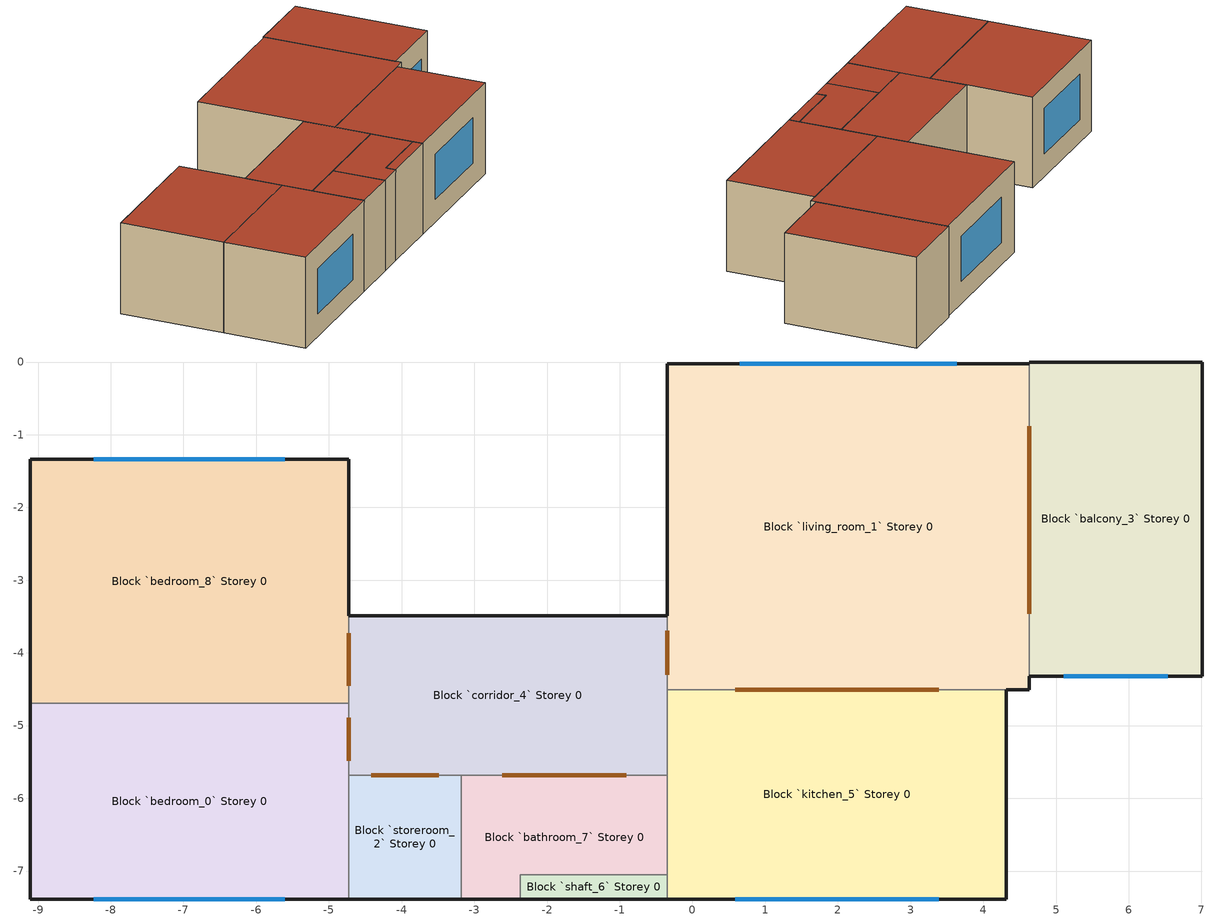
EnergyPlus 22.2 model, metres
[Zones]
Block `balcony_3` Storey 0
 floor ground (Medium Floor): 7.01,0 7.01,-4.32 4.63,-4.32 4.63,0 z0
 wall outside (Medium Exterior Wall): 4.63,-4.32 7.01,-4.32 7.01,0 4.63,0 4.63,-0.02 z0:3
 wall to Block `living_room_1` Storey 0 (Medium Partitions): 4.63,-0.02 4.63,-4.32 z0:3
 window (Sgl Clr 6mm): 5.11,-4.32 6.53,-4.32 z0.75:2.25
 door inside (Medium Furnishings): 4.63,-0.88 4.63,-3.46 z0:2.1
 roof outside (Medium Roof/Ceiling): 7.01,-4.32 7.01,0 4.63,0 4.63,-4.32 z3
Block `bedroom_8` Storey 0
 floor ground (Medium Floor): -4.73,-1.34 -4.73,-4.69 -9.11,-4.69 -9.11,-1.34 z0
 wall outside (Medium Exterior Wall): -4.73,-3.49 -4.73,-1.34 -9.11,-1.34 -9.11,-4.69 z0:3
 wall to Block `bedroom_0` Storey 0 (Medium Partitions): -9.11,-4.69 -4.73,-4.69 z0:3
 wall to Block `corridor_4` Storey 0 (Medium Partitions): -4.73,-4.69 -4.73,-3.49 z0:3
 window (Sgl Clr 6mm): -5.6,-1.34 -8.23,-1.34 z0.75:2.25
 door inside (Medium Furnishings): -4.73,-4.45 -4.73,-3.73 z0:2.1
 roof outside (Medium Roof/Ceiling): -4.73,-4.69 -4.73,-1.34 -9.11,-1.34 -9.11,-4.69 z3
Block `corridor_4` Storey 0
 floor ground (Medium Floor): -0.35,-3.49 -0.35,-5.68 -4.73,-5.68 -4.73,-3.49 z0
 wall outside (Medium Exterior Wall): -0.35,-3.49 -4.73,-3.49 z0:3
 wall to Block `bedroom_0` Storey 0 (Medium Partitions): -4.73,-4.69 -4.73,-5.68 z0:3
 wall to Block `storeroom_2` Storey 0 (Medium Partitions): -4.73,-5.68 -3.18,-5.68 z0:3
 wall to Block `bathroom_7` Storey 0 (Medium Partitions): -3.18,-5.68 -0.35,-5.68 z0:3
 wall to Block `living_room_1` Storey 0 (Medium Partitions): -0.35,-4.5 -0.35,-3.49 z0:3
 wall to Block `kitchen_5` Storey 0 (Medium Partitions): -0.35,-5.68 -0.35,-4.5 z0:3
 door inside (Medium Furnishings): -4.73,-4.89 -4.73,-5.49 / -0.35,-4.3 -0.35,-3.69 / -4.42,-5.68 -3.49,-5.68 / -2.61,-5.68 -0.91,-5.68 z0:2.1
 roof outside (Medium Roof/Ceiling): -0.35,-5.68 -0.35,-3.49 -4.73,-3.49 -4.73,-5.68 z3
Block `living_room_1` Storey 0
 floor ground (Medium Floor): 4.63,-0.02 4.63,-4.5 -0.35,-4.5 -0.35,-0.02 z0
 wall outside (Medium Exterior Wall): 4.63,-0.02 -0.35,-0.02 -0.35,-3.49 / 4.32,-4.5 4.63,-4.5 4.63,-4.32 z0:3
 wall to Block `kitchen_5` Storey 0 (Medium Partitions): -0.35,-4.5 4.32,-4.5 z0:3
 window (Sgl Clr 6mm): 3.64,-0.02 0.65,-0.02 z0.75:2.25
 door inside (Medium Furnishings): 0.59,-4.5 3.38,-4.5 z0:2.1
 roof outside (Medium Roof/Ceiling): 4.63,-4.5 4.63,-0.02 -0.35,-0.02 -0.35,-4.5 z3
Block `shaft_6` Storey 0
 floor ground (Medium Floor): -0.35,-7.05 -0.35,-7.38 -2.37,-7.38 -2.37,-7.05 z0
 wall outside (Medium Exterior Wall): -2.37,-7.38 -0.35,-7.38 z0:3
 wall to Block `kitchen_5` Storey 0 (Medium Partitions): -0.35,-7.38 -0.35,-7.05 z0:3
 wall to Block `bathroom_7` Storey 0 (Medium Partitions): -0.35,-7.05 -2.36,-7.05 / -2.37,-7.05 -2.37,-7.38 z0:3
 roof outside (Medium Roof/Ceiling): -0.35,-7.38 -0.35,-7.05 -2.37,-7.05 -2.37,-7.38 z3
Block `storeroom_2` Storey 0
 floor ground (Medium Floor): -3.18,-5.68 -3.18,-7.38 -4.73,-7.38 -4.73,-5.68 z0
 wall outside (Medium Exterior Wall): -4.73,-7.38 -3.18,-7.38 z0:3
 wall to Block `bathroom_7` Storey 0 (Medium Partitions): -3.18,-7.38 -3.18,-5.68 z0:3
 wall to Block `bedroom_0` Storey 0 (Medium Partitions): -4.73,-5.68 -4.73,-7.38 z0:3
 roof outside (Medium Roof/Ceiling): -3.18,-7.38 -3.18,-5.68 -4.73,-5.68 -4.73,-7.38 z3
Block `bathroom_7` Storey 0
 floor ground (Medium Floor): -0.35,-5.68 -0.35,-7.05 -2.37,-7.05 -2.37,-7.38 -3.18,-7.38 -3.18,-5.68 z0
 wall outside (Medium Exterior Wall): -3.18,-7.38 -2.37,-7.38 z0:3
 wall to Block `kitchen_5` Storey 0 (Medium Partitions): -0.35,-7.05 -0.35,-5.68 z0:3
 roof outside (Medium Roof/Ceiling): -0.35,-7.05 -0.35,-5.68 -3.18,-5.68 -3.18,-7.38 -2.37,-7.38 -2.37,-7.05 z3
Block `bedroom_0` Storey 0
 floor ground (Medium Floor): -4.73,-4.69 -4.73,-7.38 -9.11,-7.38 -9.11,-4.69 z0
 wall outside (Medium Exterior Wall): -9.11,-4.69 -9.11,-7.38 -4.73,-7.38 z0:3
 window (Sgl Clr 6mm): -8.23,-7.38 -5.6,-7.38 z0.75:2.25
 roof outside (Medium Roof/Ceiling): -4.73,-7.38 -4.73,-4.69 -9.11,-4.69 -9.11,-7.38 z3
Block `kitchen_5` Storey 0
 floor ground (Medium Floor): 4.32,-4.5 4.32,-7.38 -0.35,-7.38 -0.35,-4.5 z0
 wall outside (Medium Exterior Wall): -0.35,-7.38 4.32,-7.38 4.32,-4.5 z0:3
 window (Sgl Clr 6mm): 0.59,-7.38 3.38,-7.38 z0.75:2.25
 roof outside (Medium Roof/Ceiling): 4.32,-7.38 4.32,-4.5 -0.35,-4.5 -0.35,-7.38 z3
[BUILDING]
North Axis=0; Terrain=Suburbs; Loads Convergence Tolerance Value=0.04; Temperature Convergence Tolerance Value=0.4; Solar Distribution=FullInteriorAndExterior; Maximum Number of Warmup Days=25; Minimum Number of Warmup Days=6
[SITE:LOCATION]
San Francisco Intl Ap: Latitude=37.62; Longitude=-8; Time Zone=2; Elevation=0
[MATERIAL] Thermal Absorptance=0.9; Solar Absorptance=0.7; Visible Absorptance=0.7
Name | Roughness | Thickness | Conductivity | Density | Specific Heat
F16 Acoustic tile | MediumSmooth | 0.0191 | 0.06 | 368 | 590
G01a 19mm gypsum board | MediumSmooth | 0.019 | 0.16 | 800 | 1090
G05 25mm wood | MediumSmooth | 0.0254 | 0.15 | 608 | 1630
I02 50mm insulation board | MediumRough | 0.0508 | 0.03 | 43 | 1210
M01 100mm brick | MediumRough | 0.1016 | 0.89 | 1920 | 790
M14a 100mm heavyweight concrete | MediumRough | 0.1016 | 1.95 | 2240 | 900
[MATERIAL:AIRGAP]
Name | Thermal Resistance
F04 Wall air space resistance | 0.15
F05 Ceiling air space resistance | 0.18
[WINDOWMATERIAL:GLAZING]
CLEAR 6MM: Optical Data Type=SpectralAverage; Thickness=0.006; Solar Transmittance at Normal Incidence=0.775; Front Side Solar Reflectance at Normal Incidence=0.071; Back Side Solar Reflectance at Normal Incidence=0.071; Visible Transmittance at Normal Incidence=0.881; Front Side Visible Reflectance at Normal Incidence=0.08; Back Side Visible Reflectance at Normal Incidence=0.08; Infrared Transmittance at Normal Incidence=0; Front Side Infrared Hemispherical Emissivity=0.84; Back Side Infrared Hemispherical Emissivity=0.84; Conductivity=0.9; Dirt Correction Factor for Solar and Visible Transmittance=1; Solar Diffusing=No; Youngs modulus=72000000000; Poissons ratio=0.22
[CONSTRUCTION]
Medium Exterior Wall: M01 100mm brick, I02 50mm insulation board, F04 Wall air space resistance, G01a 19mm gypsum board
Medium Roof/Ceiling: M14a 100mm heavyweight concrete, F05 Ceiling air space resistance, F16 Acoustic tile
Medium Partitions: G01a 19mm gypsum board, F04 Wall air space resistance, G01a 19mm gypsum board
Medium Floor: F16 Acoustic tile, F05 Ceiling air space resistance, M14a 100mm heavyweight concrete
Medium Furnishings: G05 25mm wood
Sgl Clr 6mm: CLEAR 6MM
[ZONE] Type=1; Multiplier=1; Ceiling Height=autocalculate; Volume=autocalculate; Floor Area=autocalculate; Part of Total Floor Area=Yes
Block `balcony_3` Storey 0; Block `bedroom_8` Storey 0; Block `corridor_4` Storey 0; Block `living_room_1` Storey 0; Block `shaft_6` Storey 0; Block `storeroom_2` Storey 0; Block `bathroom_7` Storey 0; Block `bedroom_0` Storey 0; Block `kitchen_5` Storey 0
[AIRFLOWNETWORK:SIMULATIONCONTROL]
Default: AirflowNetwork Control=MultizoneWithoutDistribution; Wind Pressure Coefficient Type=Input; Height Selection for Local Wind Pressure Calculation=OpeningHeight; Building Type=LowRise; Maximum Number of Iterations=500; Initialization Type=ZeroNodePressures; Relative Airflow Convergence Tolerance=0.0001; Absolute Airflow Convergence Tolerance=1e-06; Convergence Acceleration Limit=-0.5; Azimuth Angle of Long Axis of Building=0; Ratio of Building Width Along Short Axis to Width Along Long Axis=1; Height Dependence of External Node Temperature=No; Solver=SkylineLU; Allow Unsupported Zone Equipment=No; Do Distribution Duct Sizing Calculation=No
[AIRFLOWNETWORK:MULTIZONE:ZONE] Ventilation Control Mode=Constant; Minimum Venting Open Factor=0; Indoor and Outdoor Temperature Difference Lower Limit For Maximum Venting Open Factor=0; Indoor and Outdoor Temperature Difference Upper Limit for Minimum Venting Open Factor=100; Indoor and Outdoor Enthalpy Difference Lower Limit For Maximum Venting Open Factor=0; Indoor and Outdoor Enthalpy Difference Upper Limit for Minimum Venting Open Factor=300000; Single Sided Wind Pressure Coefficient Algorithm=Standard; Facade Width=10
Block `balcony_3` Storey 0; Block `bedroom_8` Storey 0; Block `corridor_4` Storey 0; Block `living_room_1` Storey 0; Block `bedroom_0` Storey 0; Block `kitchen_5` Storey 0
[AIRFLOWNETWORK:MULTIZONE:SURFACE] WindowDoor Opening Factor or Crack Factor=1; Ventilation Control Mode=Constant; Minimum Venting Open Factor=0; Indoor and Outdoor Temperature Difference Lower Limit For Maximum Venting Open Factor=0; Indoor and Outdoor Temperature Difference Upper Limit for Minimum Venting Open Factor=100; Indoor and Outdoor Enthalpy Difference Lower Limit For Maximum Venting Open Factor=0; Indoor and Outdoor Enthalpy Difference Upper Limit for Minimum Venting Open Factor=300000; Equivalent Rectangle Method=PolygonHeight; Equivalent Rectangle Aspect Ratio=1
Name | Leakage Component
Window__Block `balcony_3` Storey 0 Wall 0001 | SimpleOpening__Window__Block `balcony_3` Storey 0 Wall 0001
Door__Block `balcony_3` Storey 0 Wall 0004_1 | SimpleOpening__Door__Block `balcony_3` Storey 0 Wall 0004_1
Window__Block `bedroom_8` Storey 0 Wall 0003 | SimpleOpening__Window__Block `bedroom_8` Storey 0 Wall 0003
Door__Block `bedroom_8` Storey 0 Wall 0002_1 | SimpleOpening__Door__Block `bedroom_8` Storey 0 Wall 0002_1
Door__Block `corridor_4` Storey 0 Wall 0004_1 | SimpleOpening__Door__Block `corridor_4` Storey 0 Wall 0004_1
Door__Block `corridor_4` Storey 0 Wall 0004_2 | SimpleOpening__Door__Block `corridor_4` Storey 0 Wall 0004_2
Door__Block `corridor_4` Storey 0 Wall 0002_1 | SimpleOpening__Door__Block `corridor_4` Storey 0 Wall 0002_1
Window__Block `living_room_1` Storey 0 Wall 0003 | SimpleOpening__Window__Block `living_room_1` Storey 0 Wall 0003
Door__Block `living_room_1` Storey 0 Wall 0002_1 | SimpleOpening__Door__Block `living_room_1` Storey 0 Wall 0002_1
Door__Block `living_room_1` Storey 0 Wall 0004_1 | SimpleOpening__Door__Block `living_room_1` Storey 0 Wall 0004_1
Door__Block `living_room_1` Storey 0 Wall 0001_1 | SimpleOpening__Door__Block `living_room_1` Storey 0 Wall 0001_1
Window__Block `bedroom_0` Storey 0 Wall 0001 | SimpleOpening__Window__Block `bedroom_0` Storey 0 Wall 0001
Door__Block `bedroom_0` Storey 0 Wall 0002_1 | SimpleOpening__Door__Block `bedroom_0` Storey 0 Wall 0002_1
Window__Block `kitchen_5` Storey 0 Wall 0001 | SimpleOpening__Window__Block `kitchen_5` Storey 0 Wall 0001
Door__Block `kitchen_5` Storey 0 Wall 0003_1 | SimpleOpening__Door__Block `kitchen_5` Storey 0 Wall 0003_1
[AIRFLOWNETWORK:MULTIZONE:COMPONENT:SIMPLEOPENING] Air Mass Flow Coefficient When Opening is Closed=0.001; Air Mass Flow Exponent When Opening is Closed=0.65; Minimum Density Difference for TwoWay Flow=0.0001; Discharge Coefficient=1
SimpleOpening__Window__Block `balcony_3` Storey 0 Wall 0001; SimpleOpening__Door__Block `balcony_3` Storey 0 Wall 0004_1; SimpleOpening__Window__Block `bedroom_8` Storey 0 Wall 0003; SimpleOpening__Door__Block `bedroom_8` Storey 0 Wall 0002_1; SimpleOpening__Door__Block `corridor_4` Storey 0 Wall 0004_1; SimpleOpening__Door__Block `corridor_4` Storey 0 Wall 0004_2; SimpleOpening__Door__Block `corridor_4` Storey 0 Wall 0002_1; SimpleOpening__Window__Block `living_room_1` Storey 0 Wall 0003; SimpleOpening__Door__Block `living_room_1` Storey 0 Wall 0002_1; SimpleOpening__Door__Block `living_room_1` Storey 0 Wall 0004_1; SimpleOpening__Door__Block `living_room_1` Storey 0 Wall 0001_1; SimpleOpening__Window__Block `bedroom_0` Storey 0 Wall 0001; SimpleOpening__Door__Block `bedroom_0` Storey 0 Wall 0002_1; SimpleOpening__Window__Block `kitchen_5` Storey 0 Wall 0001; SimpleOpening__Door__Block `kitchen_5` Storey 0 Wall 0003_1
[AIRFLOWNETWORK:MULTIZONE:EXTERNALNODE] External Node Height=0; Symmetric Wind Pressure Coefficient Curve=No; Wind Angle Type=Absolute
Name | Wind Pressure Coefficient Curve
AFN_External_Node_SOUTH_balcony_3; AFN_External_Node_SOUTH_bedroom_0; AFN_External_Node_SOUTH_kitchen_5 | AFN_Pressure_Coefficient_Values_SOUTH
AFN_External_Node_NORTH_bedroom_8; AFN_External_Node_NORTH_living_room_1 | AFN_Pressure_Coefficient_Values_NORTH
[AIRFLOWNETWORK:MULTIZONE:WINDPRESSURECOEFFICIENTARRAY]
AFN_Wind_Directions_0: Wind Direction 1=0; Wind Direction 2=30; Wind Direction 3=60; Wind Direction 4=90; Wind Direction 5=120; Wind Direction 6=150; Wind Direction 7=180; Wind Direction 8=210; Wind Direction 9=240; Wind Direction 10=270; Wind Direction 11=300; Wind Direction 12=330
[AIRFLOWNETWORK:MULTIZONE:WINDPRESSURECOEFFICIENTVALUES] AirflowNetworkMultiZoneWindPressureCoefficientArray=AFN_Wind_Directions_0
Name | Wind Pressure Coefficient Value 1 | Wind Pressure Coefficient Value 2 | Wind Pressure Coefficient Value 3 | Wind Pressure Coefficient Value 4 | Wind Pressure Coefficient Value 5 | Wind Pressure Coefficient Value 6 | Wind Pressure Coefficient Value 7 | Wind Pressure Coefficient Value 8 | Wind Pressure Coefficient Value 9 | Wind Pressure Coefficient Value 10 | Wind Pressure Coefficient Value 11 | Wind Pressure Coefficient Value 12
AFN_Pressure_Coefficient_Values_NORTH | 0.6 | 0.48 | 0.04 | -0.56 | -0.56 | -0.42 | -0.37 | -0.42 | -0.56 | -0.56 | 0.04 | 0.48
AFN_Pressure_Coefficient_Values_SOUTH | -0.37 | -0.42 | -0.56 | -0.56 | 0.04 | 0.48 | 0.6 | 0.48 | 0.04 | -0.56 | -0.56 | -0.42
AFN_Pressure_Coefficient_Values_EAST | -0.56 | 0.04 | 0.48 | 0.6 | 0.48 | 0.04 | -0.56 | -0.56 | -0.42 | -0.37 | -0.42 | -0.56
AFN_Pressure_Coefficient_Values_WEST | -0.56 | -0.56 | -0.42 | -0.37 | -0.42 | -0.56 | -0.56 | 0.04 | 0.48 | 0.6 | 0.48 | 0.04
